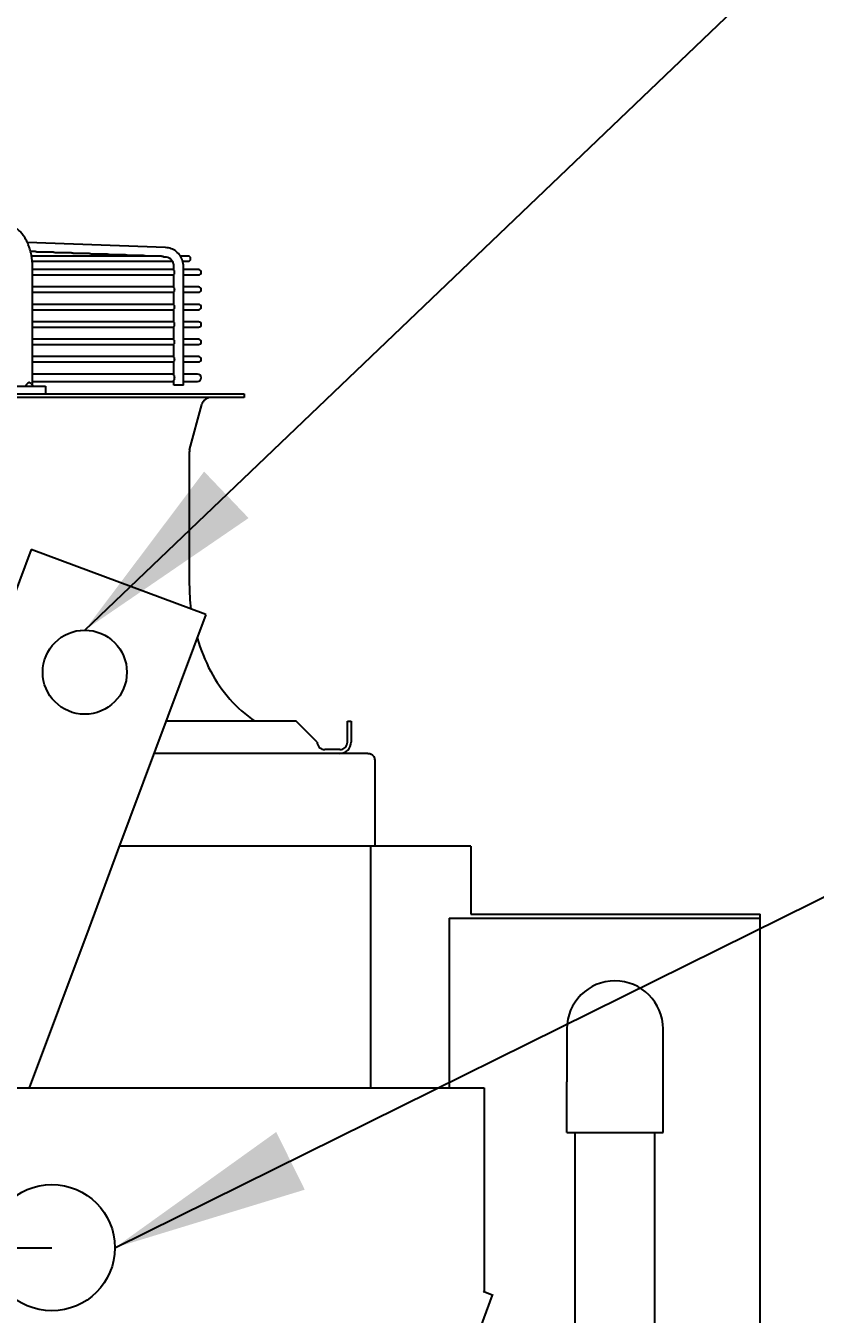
# Model space of a CAD drawing. Header units: millimetres. Extents: x 16200 to 32328, y 18593 to 29476.
# Drawn here: x 16336.46 to 16352.88, y 18964.99 to 18991.79 of the extents above; entities that cross this region are included whole.
import ezdxf

# ---------------------------------------------------------------- set-up
doc = ezdxf.new("R2010")
doc.units = ezdxf.units.MM
doc.header["$LTSCALE"] = 5
doc.linetypes.add('CENTER', pattern=[50.8, 31.75, -6.35, 6.35, -6.35])
for name, color, linetype in [('COILCONN-STD-CONTROL-COPPER', 1, 'Continuous'), ('CONDENSER-STD-CONTROL', 1, 'Continuous'), ('RECIRCULATION-CONTROL', 3, 'Continuous'), ('UNIT', 6, 'Continuous'), ('WS-NO-CONTROL', 3, 'Continuous')]:
    doc.layers.add(name, color=color, linetype=linetype)
doc.styles.add('SUBMITTAL', font='romans.shx', dxfattribs={"width": 0.75})
doc.dimstyles.new('SUBMITTAL', dxfattribs={"dimtxt": 0.09375, "dimasz": 0.09375, "dimexe": 0.03125, "dimexo": 0.0625, "dimgap": 0.0625, "dimtad": 0, "dimdec": 4, "dimzin": 4, "dimdsep": 46, "dimlunit": 4, "dimtxsty": 'SUBMITTAL', "dimcen": 0.09375, "dimclre": 6, "dimadec": 0, "dimazin": 0, "dimtfac": 1, "dimtdec": 0, "dimtofl": 0, "dimtmove": 0, "dimatfit": 3, "dimfxl": 0, "dimfrac": 2, "dimtolj": 1, "dimtzin": 4, "dimarcsym": 0})

# ---------------------------------------------------------------- blocks, each defined once
blk = doc.blocks.new('*D15')
at = {"layer": 'CONDENSER-STD-CONTROL', "color": 6, "lineweight": -2}
for p, q in [((16337, 18963.562), (16337, 18869.843)), ((16351.733, 18896.122), (16351.733, 18869.843))]:
    blk.add_line(p, q, dxfattribs=at)
at = {"layer": 'CONDENSER-STD-CONTROL', "color": 3, "lineweight": -2}
for p, q in [((16341.93, 18872.66), (16346.804, 18872.66)), ((16351.733, 18872.66), (16356.663, 18872.66))]:
    blk.add_line(p, q, dxfattribs=at)
at = {"layer": 'CONDENSER-STD-CONTROL', "color": 3}
for points in [[(16341.93, 18873.481), (16341.93, 18871.838), (16337, 18872.66)], [(16346.804, 18873.481), (16346.804, 18871.838), (16351.733, 18872.66)]]:
    blk.add_solid(points, dxfattribs=at)
at = {"layer": 'CONDENSER-STD-CONTROL', "color": 3, "insert": (16373.387, 18872.66), "char_height": 4.9294, "attachment_point": 5, "style": 'SUBMITTAL'}
blk.add_mtext('\\A1;1\'-2 3/4"', dxfattribs=at)

msp = doc.modelspace()

# ---------------------------------------------------------------- linework, layer by layer
at = {"layer": 'CONDENSER-STD-CONTROL', "linetype": 'CENTER', "ltscale": 0.027}
msp.add_line((16272.6792, 18966.3784), (16337.0002, 18966.3784), dxfattribs=at)
at = {"layer": 'CONDENSER-STD-CONTROL'}
msp.add_circle((16337.0002, 18966.3784), 1.3125, dxfattribs=at)
at = {"layer": 'RECIRCULATION-CONTROL'}
for p, q in [((16347.7103, 18970.9282), (16347.7103, 18969.8282)), ((16349.7103, 18969.8282), (16349.7103, 18970.9282)), ((16347.7103, 18968.7719), (16347.7103, 18969.8282)), ((16349.7103, 18968.7719), (16349.7103, 18969.8282)), ((16347.7103, 18968.7719), (16349.7103, 18968.7719)), ((16347.8803, 18947.1784), (16347.8803, 18968.7719)), ((16349.5403, 18947.1784), (16349.5403, 18968.7719))]:
    msp.add_line(p, q, dxfattribs=at)
msp.add_arc((16348.7103, 18970.9282), 1, 0, 180, dxfattribs=at)
at = {"layer": 'UNIT'}
for p, q in [((16339.3674, 18987.1791), (16336.4922, 18987.283)), ((16336.6623, 18987.0982), (16336.5581, 18987.0982)), ((16337.0365, 18987.0847), (16336.7031, 18987.0847)), ((16337.4107, 18987.0712), (16337.0773, 18987.0712)), ((16337.7849, 18987.0577), (16337.4515, 18987.0577)), ((16338.1591, 18987.0442), (16337.8257, 18987.0442)), ((16338.5333, 18987.0307), (16338.1999, 18987.0307)), ((16338.9075, 18987.0172), (16338.574, 18987.0172)), ((16339.2817, 18987.0037), (16336.5786, 18987.0037)), ((16336.5929, 18986.8935), (16339.5101, 18986.8935)), ((16336.5975, 18984.3163), (16336.5975, 18986.7856)), ((16339.3603, 18986.9824), (16339.3381, 18986.9832)), ((16339.5407, 18986.7058), (16339.5407, 18986.7856)), ((16339.8318, 18987.0037), (16339.6733, 18987.0037)), ((16339.7229, 18986.8935), (16339.8318, 18986.8935)), ((16339.7375, 18984.3163), (16339.7375, 18986.7856)), ((16339.5407, 18986.7218), (16336.5975, 18986.7218)), ((16336.5975, 18986.6115), (16339.5407, 18986.6115)), ((16339.5407, 18986.3436), (16339.5407, 18986.6275)), ((16340.0523, 18986.7218), (16339.7375, 18986.7218)), ((16339.7375, 18986.6115), (16340.0523, 18986.6115)), ((16339.5407, 18986.3596), (16336.5975, 18986.3596)), ((16336.5975, 18986.2493), (16339.5407, 18986.2493)), ((16339.5407, 18985.9814), (16339.5407, 18986.2653)), ((16340.0523, 18986.3596), (16339.7375, 18986.3596)), ((16339.7375, 18986.2493), (16340.0523, 18986.2493)), ((16339.5407, 18985.9974), (16336.5975, 18985.9974)), ((16340.0523, 18985.9974), (16339.7375, 18985.9974)), ((16336.5975, 18985.8871), (16339.5407, 18985.8871)), ((16339.5407, 18985.6192), (16339.5407, 18985.9031)), ((16339.7375, 18985.8871), (16340.0523, 18985.8871)), ((16339.5407, 18985.6352), (16336.5975, 18985.6352)), ((16336.5975, 18985.5249), (16339.5407, 18985.5249)), ((16339.5407, 18985.257), (16339.5407, 18985.5409)), ((16340.0523, 18985.6352), (16339.7375, 18985.6352)), ((16339.7375, 18985.5249), (16340.0523, 18985.5249)), ((16339.5407, 18985.2729), (16336.5975, 18985.2729)), ((16336.5975, 18985.1627), (16339.5407, 18985.1627)), ((16339.5407, 18984.8948), (16339.5407, 18985.1787)), ((16340.0523, 18985.2729), (16339.7375, 18985.2729)), ((16339.7375, 18985.1627), (16340.0523, 18985.1627)), ((16339.5407, 18984.9107), (16336.5975, 18984.9107)), ((16340.0523, 18984.9107), (16339.7375, 18984.9107)), ((16336.5975, 18984.8005), (16339.5407, 18984.8005)), ((16339.5407, 18984.5191), (16339.5407, 18984.8165)), ((16339.7375, 18984.8005), (16340.0523, 18984.8005)), ((16339.5407, 18984.5485), (16336.5975, 18984.5485)), ((16336.5975, 18984.395), (16339.5407, 18984.395)), ((16339.5407, 18984.3163), (16339.5407, 18984.4245)), ((16340.0307, 18984.5485), (16339.7375, 18984.5485)), ((16339.7375, 18984.395), (16340.0307, 18984.395)), ((16307.261, 18984.1391), (16341.0011, 18984.1391)), ((16334.6402, 18984.2966), (16336.8673, 18984.2966)), ((16336.8673, 18984.2966), (16336.8673, 18984.1391)), ((16339.7375, 18984.3163), (16339.5407, 18984.3163)), ((16341.0011, 18984.1391), (16341.0011, 18984.0604)), ((16341.0011, 18984.0604), (16307.261, 18984.0604)), ((16339.866, 18982.9726), (16340.1171, 18983.9142)), ((16339.8594, 18982.9219), (16339.8594, 18980.1809)), ((16336.569, 18980.8988), (16334.2315, 18974.6302)), ((16340.1998, 18979.5449), (16336.569, 18980.8988)), ((16340.1998, 18979.5449), (16338.3671, 18974.6302)), ((16342.0838, 18977.3281), (16339.3732, 18977.3281)), ((16342.5169, 18976.895), (16342.0838, 18977.3281)), ((16343.1468, 18976.895), (16343.1468, 18977.3281)), ((16343.1468, 18977.3281), (16343.2255, 18977.3281)), ((16343.2255, 18977.3281), (16343.2255, 18976.895)), ((16343.5749, 18976.6588), (16339.1236, 18976.6588)), ((16342.9893, 18976.7375), (16342.6744, 18976.7375)), ((16343.7147, 18976.519), (16343.7147, 18974.7296)), ((16345.7148, 18974.7296), (16338.4042, 18974.7296)), ((16343.6366, 18969.7006), (16343.6366, 18974.7296)), ((16345.7148, 18974.7296), (16345.7148, 18973.3122)), ((16338.3671, 18974.6302), (16337.7664, 18973.0192)), ((16345.2644, 18973.2291), (16345.2644, 18969.7007)), ((16345.2644, 18973.2291), (16351.7332, 18973.2291)), ((16345.7148, 18973.3122), (16351.7332, 18973.3122)), ((16351.7332, 18898.9392), (16351.7332, 18973.3122)), ((16337.7664, 18973.0192), (16336.5289, 18969.7005)), ((16335.8023, 18969.7005), (16345.9923, 18969.7007)), ((16345.9923, 18969.7007), (16345.9924, 18965.491)), ((16321.7056, 18899.7822), (16346.1674, 18965.3875)), ((16345.9924, 18965.491), (16345.9799, 18965.4574)), ((16345.9799, 18965.4574), (16345.9809, 18965.457)), ((16346.1799, 18965.3828), (16345.9809, 18965.457))]:
    msp.add_line(p, q, dxfattribs=at)
msp.add_circle((16337.6856, 18978.3479), 0.875, dxfattribs=at)
for centre, radius, start, end in [((16339.8318, 18986.9486), 0.0551, 270, 90), ((16340.0523, 18986.6666), 0.0551, 270, 90), ((16340.0523, 18986.3044), 0.0551, 270, 90), ((16340.0523, 18985.9422), 0.0551, 270, 90), ((16340.0523, 18985.58), 0.0551, 270, 90), ((16340.0523, 18985.2178), 0.0551, 270, 90), ((16340.0523, 18984.8556), 0.0551, 270, 90), ((16340.0307, 18984.4718), 0.0768, 270, 90), ((16340.3073, 18983.8635), 0.1969, 90, 165.06858), ((16340.0562, 18982.9219), 0.1969, 165.06858, 180), ((16343.7964, 18980.1809), 3.937, 180, 187.61931), ((16343.7964, 18980.1809), 3.937, 196.4656, 207.50184), ((16342.8186, 18979.6719), 2.8346, 207.50184, 235.77552), ((16342.6744, 18976.895), 0.1575, 180, 270), ((16342.9893, 18976.895), 0.1575, 270, 0), ((16342.9893, 18976.895), 0.2362, 270, 0)]:
    msp.add_arc(centre, radius, start, end, dxfattribs=at)
for points, knots in [([(16336.5975, 18986.7856), (16336.5975, 18986.8212), (16336.5959, 18986.8571), (16336.593, 18986.8925), (16336.59, 18986.9279), (16336.5856, 18986.9629), (16336.5797, 18986.9976), (16336.5738, 18987.0322), (16336.5664, 18987.0666), (16336.5576, 18987.1001), (16336.5489, 18987.1335), (16336.5388, 18987.166), (16336.5273, 18987.1978), (16336.5158, 18987.2295), (16336.5029, 18987.2605), (16336.4888, 18987.2901), (16336.4748, 18987.3198), (16336.4596, 18987.348), (16336.4432, 18987.3751), (16336.4267, 18987.4022), (16336.4091, 18987.428), (16336.3905, 18987.4522), (16336.372, 18987.4763), (16336.3525, 18987.4988), (16336.3321, 18987.5196), (16336.3116, 18987.5405), (16336.2902, 18987.5598), (16336.2681, 18987.5771), (16336.2461, 18987.5944), (16336.2235, 18987.6098), (16336.2001, 18987.6234), (16336.1768, 18987.6369), (16336.1527, 18987.6485), (16336.1284, 18987.6581), (16336.1042, 18987.6676), (16336.0796, 18987.6751), (16336.0547, 18987.6805), (16336.0298, 18987.686), (16336.0044, 18987.6894), (16335.9793, 18987.6906)], [0, 0, 0, 0, 0.076921, 0.076921, 0.076921, 0.1538421, 0.1538421, 0.1538421, 0.2307631, 0.2307631, 0.2307631, 0.3076842, 0.3076842, 0.3076842, 0.3846052, 0.3846052, 0.3846052, 0.4615263, 0.4615263, 0.4615263, 0.5384473, 0.5384473, 0.5384473, 0.6153684, 0.6153684, 0.6153684, 0.6922894, 0.6922894, 0.6922894, 0.7692105, 0.7692105, 0.7692105, 0.8461315, 0.8461315, 0.8461315, 0.9230526, 0.9230526, 0.9230526, 1, 1, 1, 1]), ([(16336.6623, 18987.0982), (16336.6625, 18987.0982), (16336.6626, 18987.0982), (16336.6627, 18987.0982), (16336.6637, 18987.0982), (16336.6647, 18987.0981), (16336.6656, 18987.0981), (16336.6666, 18987.098), (16336.6676, 18987.0979), (16336.6686, 18987.0978), (16336.6696, 18987.0977), (16336.6706, 18987.0975), (16336.6716, 18987.0974), (16336.6726, 18987.0972), (16336.6736, 18987.097), (16336.6746, 18987.0968), (16336.6756, 18987.0966), (16336.6766, 18987.0963), (16336.6776, 18987.096), (16336.6786, 18987.0958), (16336.6796, 18987.0955), (16336.6806, 18987.0952), (16336.6816, 18987.0948), (16336.6826, 18987.0945), (16336.6836, 18987.0941), (16336.6846, 18987.0938), (16336.6856, 18987.0934), (16336.6866, 18987.093), (16336.6876, 18987.0926), (16336.6886, 18987.0922), (16336.6896, 18987.0917), (16336.6906, 18987.0913), (16336.6915, 18987.0908), (16336.6925, 18987.0904), (16336.6935, 18987.0899), (16336.6945, 18987.0894), (16336.6954, 18987.0889), (16336.6964, 18987.0884), (16336.6973, 18987.0879), (16336.6983, 18987.0874), (16336.6992, 18987.0869), (16336.7001, 18987.0864), (16336.701, 18987.0859), (16336.7017, 18987.0855), (16336.7024, 18987.0851), (16336.7031, 18987.0847)], [0.48439597, 0.48439597, 0.48439597, 0.48439597, 0.48780488, 0.48780488, 0.48780488, 0.51219512, 0.51219512, 0.51219512, 0.53658537, 0.53658537, 0.53658537, 0.56097561, 0.56097561, 0.56097561, 0.58536585, 0.58536585, 0.58536585, 0.6097561, 0.6097561, 0.6097561, 0.63414634, 0.63414634, 0.63414634, 0.65853659, 0.65853659, 0.65853659, 0.68292683, 0.68292683, 0.68292683, 0.70731707, 0.70731707, 0.70731707, 0.73170732, 0.73170732, 0.73170732, 0.75609756, 0.75609756, 0.75609756, 0.7804878, 0.7804878, 0.7804878, 0.80487805, 0.80487805, 0.80487805, 0.82380204, 0.82380204, 0.82380204, 0.82380204]), ([(16337.0365, 18987.0847), (16337.0367, 18987.0847), (16337.0368, 18987.0847), (16337.0369, 18987.0847), (16337.0379, 18987.0847), (16337.0389, 18987.0846), (16337.0398, 18987.0846), (16337.0408, 18987.0845), (16337.0418, 18987.0844), (16337.0428, 18987.0843), (16337.0438, 18987.0842), (16337.0448, 18987.084), (16337.0458, 18987.0839), (16337.0468, 18987.0837), (16337.0478, 18987.0835), (16337.0488, 18987.0833), (16337.0498, 18987.0831), (16337.0508, 18987.0828), (16337.0518, 18987.0825), (16337.0528, 18987.0823), (16337.0538, 18987.082), (16337.0548, 18987.0817), (16337.0558, 18987.0813), (16337.0568, 18987.081), (16337.0578, 18987.0806), (16337.0588, 18987.0803), (16337.0598, 18987.0799), (16337.0608, 18987.0795), (16337.0618, 18987.0791), (16337.0628, 18987.0787), (16337.0638, 18987.0782), (16337.0648, 18987.0778), (16337.0658, 18987.0773), (16337.0667, 18987.0768), (16337.0677, 18987.0764), (16337.0687, 18987.0759), (16337.0696, 18987.0754), (16337.0706, 18987.0749), (16337.0715, 18987.0744), (16337.0725, 18987.0739), (16337.0734, 18987.0734), (16337.0743, 18987.0729), (16337.0752, 18987.0724), (16337.0759, 18987.072), (16337.0766, 18987.0716), (16337.0773, 18987.0712)], [0.48440995, 0.48440995, 0.48440995, 0.48440995, 0.48780488, 0.48780488, 0.48780488, 0.51219512, 0.51219512, 0.51219512, 0.53658537, 0.53658537, 0.53658537, 0.56097561, 0.56097561, 0.56097561, 0.58536585, 0.58536585, 0.58536585, 0.6097561, 0.6097561, 0.6097561, 0.63414634, 0.63414634, 0.63414634, 0.65853659, 0.65853659, 0.65853659, 0.68292683, 0.68292683, 0.68292683, 0.70731707, 0.70731707, 0.70731707, 0.73170732, 0.73170732, 0.73170732, 0.75609756, 0.75609756, 0.75609756, 0.7804878, 0.7804878, 0.7804878, 0.80487805, 0.80487805, 0.80487805, 0.82345363, 0.82345363, 0.82345363, 0.82345363]), ([(16337.4107, 18987.0712), (16337.4109, 18987.0712), (16337.411, 18987.0712), (16337.4111, 18987.0712), (16337.4121, 18987.0712), (16337.413, 18987.0711), (16337.414, 18987.0711), (16337.415, 18987.071), (16337.416, 18987.0709), (16337.417, 18987.0708), (16337.418, 18987.0707), (16337.419, 18987.0706), (16337.42, 18987.0704), (16337.421, 18987.0702), (16337.422, 18987.07), (16337.423, 18987.0698), (16337.424, 18987.0696), (16337.425, 18987.0693), (16337.426, 18987.069), (16337.427, 18987.0688), (16337.428, 18987.0685), (16337.429, 18987.0682), (16337.43, 18987.0678), (16337.431, 18987.0675), (16337.432, 18987.0671), (16337.433, 18987.0668), (16337.434, 18987.0664), (16337.435, 18987.066), (16337.436, 18987.0656), (16337.437, 18987.0652), (16337.438, 18987.0647), (16337.439, 18987.0643), (16337.44, 18987.0638), (16337.4409, 18987.0633), (16337.4419, 18987.0629), (16337.4429, 18987.0624), (16337.4438, 18987.0619), (16337.4448, 18987.0614), (16337.4457, 18987.0609), (16337.4467, 18987.0604), (16337.4476, 18987.0599), (16337.4486, 18987.0594), (16337.4495, 18987.0588), (16337.4501, 18987.0585), (16337.4508, 18987.0581), (16337.4515, 18987.0577)], [0.48442393, 0.48442393, 0.48442393, 0.48442393, 0.48780488, 0.48780488, 0.48780488, 0.51219512, 0.51219512, 0.51219512, 0.53658537, 0.53658537, 0.53658537, 0.56097561, 0.56097561, 0.56097561, 0.58536585, 0.58536585, 0.58536585, 0.6097561, 0.6097561, 0.6097561, 0.63414634, 0.63414634, 0.63414634, 0.65853659, 0.65853659, 0.65853659, 0.68292683, 0.68292683, 0.68292683, 0.70731707, 0.70731707, 0.70731707, 0.73170732, 0.73170732, 0.73170732, 0.75609756, 0.75609756, 0.75609756, 0.7804878, 0.7804878, 0.7804878, 0.80487805, 0.80487805, 0.80487805, 0.82310602, 0.82310602, 0.82310602, 0.82310602]), ([(16337.7849, 18987.0577), (16337.785, 18987.0577), (16337.7852, 18987.0577), (16337.7853, 18987.0577), (16337.7863, 18987.0577), (16337.7872, 18987.0576), (16337.7882, 18987.0576), (16337.7892, 18987.0575), (16337.7902, 18987.0574), (16337.7912, 18987.0573), (16337.7922, 18987.0572), (16337.7932, 18987.0571), (16337.7942, 18987.0569), (16337.7952, 18987.0567), (16337.7962, 18987.0565), (16337.7972, 18987.0563), (16337.7982, 18987.0561), (16337.7992, 18987.0558), (16337.8002, 18987.0556), (16337.8012, 18987.0553), (16337.8022, 18987.055), (16337.8032, 18987.0547), (16337.8042, 18987.0543), (16337.8052, 18987.054), (16337.8062, 18987.0536), (16337.8072, 18987.0533), (16337.8082, 18987.0529), (16337.8092, 18987.0525), (16337.8102, 18987.0521), (16337.8112, 18987.0516), (16337.8122, 18987.0512), (16337.8132, 18987.0508), (16337.8142, 18987.0503), (16337.8152, 18987.0498), (16337.8161, 18987.0494), (16337.8171, 18987.0489), (16337.8181, 18987.0484), (16337.819, 18987.0479), (16337.82, 18987.0474), (16337.8209, 18987.0469), (16337.8218, 18987.0464), (16337.8228, 18987.0458), (16337.8237, 18987.0453), (16337.8244, 18987.0449), (16337.825, 18987.0446), (16337.8257, 18987.0442)], [0.48443789, 0.48443789, 0.48443789, 0.48443789, 0.48780488, 0.48780488, 0.48780488, 0.51219512, 0.51219512, 0.51219512, 0.53658537, 0.53658537, 0.53658537, 0.56097561, 0.56097561, 0.56097561, 0.58536585, 0.58536585, 0.58536585, 0.6097561, 0.6097561, 0.6097561, 0.63414634, 0.63414634, 0.63414634, 0.65853659, 0.65853659, 0.65853659, 0.68292683, 0.68292683, 0.68292683, 0.70731707, 0.70731707, 0.70731707, 0.73170732, 0.73170732, 0.73170732, 0.75609756, 0.75609756, 0.75609756, 0.7804878, 0.7804878, 0.7804878, 0.80487805, 0.80487805, 0.80487805, 0.82275922, 0.82275922, 0.82275922, 0.82275922]), ([(16338.1591, 18987.0442), (16338.1592, 18987.0442), (16338.1594, 18987.0442), (16338.1595, 18987.0442), (16338.1605, 18987.0442), (16338.1614, 18987.0442), (16338.1624, 18987.0441), (16338.1634, 18987.044), (16338.1644, 18987.0439), (16338.1654, 18987.0438), (16338.1664, 18987.0437), (16338.1674, 18987.0436), (16338.1684, 18987.0434), (16338.1694, 18987.0432), (16338.1704, 18987.043), (16338.1714, 18987.0428), (16338.1724, 18987.0426), (16338.1734, 18987.0423), (16338.1744, 18987.0421), (16338.1754, 18987.0418), (16338.1764, 18987.0415), (16338.1774, 18987.0412), (16338.1784, 18987.0408), (16338.1794, 18987.0405), (16338.1805, 18987.0401), (16338.1815, 18987.0398), (16338.1825, 18987.0394), (16338.1834, 18987.039), (16338.1844, 18987.0386), (16338.1854, 18987.0381), (16338.1864, 18987.0377), (16338.1874, 18987.0373), (16338.1884, 18987.0368), (16338.1894, 18987.0363), (16338.1903, 18987.0359), (16338.1913, 18987.0354), (16338.1923, 18987.0349), (16338.1932, 18987.0344), (16338.1942, 18987.0339), (16338.1951, 18987.0334), (16338.1961, 18987.0328), (16338.197, 18987.0323), (16338.1979, 18987.0318), (16338.1986, 18987.0314), (16338.1992, 18987.0311), (16338.1999, 18987.0307)], [0.48445184, 0.48445184, 0.48445184, 0.48445184, 0.48780488, 0.48780488, 0.48780488, 0.51219512, 0.51219512, 0.51219512, 0.53658537, 0.53658537, 0.53658537, 0.56097561, 0.56097561, 0.56097561, 0.58536585, 0.58536585, 0.58536585, 0.6097561, 0.6097561, 0.6097561, 0.63414634, 0.63414634, 0.63414634, 0.65853659, 0.65853659, 0.65853659, 0.68292683, 0.68292683, 0.68292683, 0.70731707, 0.70731707, 0.70731707, 0.73170732, 0.73170732, 0.73170732, 0.75609756, 0.75609756, 0.75609756, 0.7804878, 0.7804878, 0.7804878, 0.80487805, 0.80487805, 0.80487805, 0.82241329, 0.82241329, 0.82241329, 0.82241329]), ([(16338.5333, 18987.0307), (16338.5334, 18987.0307), (16338.5336, 18987.0307), (16338.5337, 18987.0307), (16338.5347, 18987.0307), (16338.5356, 18987.0307), (16338.5366, 18987.0306), (16338.5376, 18987.0305), (16338.5386, 18987.0304), (16338.5396, 18987.0303), (16338.5406, 18987.0302), (16338.5416, 18987.0301), (16338.5426, 18987.0299), (16338.5436, 18987.0297), (16338.5446, 18987.0295), (16338.5456, 18987.0293), (16338.5466, 18987.0291), (16338.5476, 18987.0288), (16338.5486, 18987.0286), (16338.5496, 18987.0283), (16338.5506, 18987.028), (16338.5516, 18987.0277), (16338.5526, 18987.0273), (16338.5537, 18987.027), (16338.5547, 18987.0266), (16338.5557, 18987.0263), (16338.5567, 18987.0259), (16338.5577, 18987.0255), (16338.5587, 18987.0251), (16338.5597, 18987.0246), (16338.5606, 18987.0242), (16338.5616, 18987.0237), (16338.5626, 18987.0233), (16338.5636, 18987.0228), (16338.5646, 18987.0223), (16338.5655, 18987.0219), (16338.5665, 18987.0214), (16338.5674, 18987.0209), (16338.5684, 18987.0204), (16338.5693, 18987.0198), (16338.5703, 18987.0193), (16338.5712, 18987.0188), (16338.5721, 18987.0183), (16338.5728, 18987.0179), (16338.5734, 18987.0176), (16338.574, 18987.0172)], [0.48446578, 0.48446578, 0.48446578, 0.48446578, 0.48780488, 0.48780488, 0.48780488, 0.51219512, 0.51219512, 0.51219512, 0.53658537, 0.53658537, 0.53658537, 0.56097561, 0.56097561, 0.56097561, 0.58536585, 0.58536585, 0.58536585, 0.6097561, 0.6097561, 0.6097561, 0.63414634, 0.63414634, 0.63414634, 0.65853659, 0.65853659, 0.65853659, 0.68292683, 0.68292683, 0.68292683, 0.70731707, 0.70731707, 0.70731707, 0.73170732, 0.73170732, 0.73170732, 0.75609756, 0.75609756, 0.75609756, 0.7804878, 0.7804878, 0.7804878, 0.80487805, 0.80487805, 0.80487805, 0.82206823, 0.82206823, 0.82206823, 0.82206823]), ([(16338.9075, 18987.0172), (16338.9076, 18987.0172), (16338.9078, 18987.0172), (16338.9079, 18987.0172), (16338.9088, 18987.0172), (16338.9098, 18987.0172), (16338.9108, 18987.0171), (16338.9118, 18987.017), (16338.9128, 18987.0169), (16338.9138, 18987.0168), (16338.9148, 18987.0167), (16338.9158, 18987.0166), (16338.9168, 18987.0164), (16338.9178, 18987.0162), (16338.9188, 18987.016), (16338.9198, 18987.0158), (16338.9208, 18987.0156), (16338.9218, 18987.0153), (16338.9228, 18987.0151), (16338.9238, 18987.0148), (16338.9248, 18987.0145), (16338.9258, 18987.0142), (16338.9269, 18987.0138), (16338.9279, 18987.0135), (16338.9289, 18987.0131), (16338.9299, 18987.0128), (16338.9309, 18987.0124), (16338.9319, 18987.012), (16338.9329, 18987.0116), (16338.9339, 18987.0111), (16338.9348, 18987.0107), (16338.9358, 18987.0102), (16338.9368, 18987.0098), (16338.9378, 18987.0093), (16338.9388, 18987.0088), (16338.9397, 18987.0083), (16338.9407, 18987.0078), (16338.9417, 18987.0073), (16338.9426, 18987.0068), (16338.9435, 18987.0063), (16338.9445, 18987.0058), (16338.9454, 18987.0053), (16338.9463, 18987.0048), (16338.947, 18987.0044), (16338.9476, 18987.0041), (16338.9482, 18987.0037)], [0.48447969, 0.48447969, 0.48447969, 0.48447969, 0.48780488, 0.48780488, 0.48780488, 0.51219512, 0.51219512, 0.51219512, 0.53658537, 0.53658537, 0.53658537, 0.56097561, 0.56097561, 0.56097561, 0.58536585, 0.58536585, 0.58536585, 0.6097561, 0.6097561, 0.6097561, 0.63414634, 0.63414634, 0.63414634, 0.65853659, 0.65853659, 0.65853659, 0.68292683, 0.68292683, 0.68292683, 0.70731707, 0.70731707, 0.70731707, 0.73170732, 0.73170732, 0.73170732, 0.75609756, 0.75609756, 0.75609756, 0.7804878, 0.7804878, 0.7804878, 0.80487805, 0.80487805, 0.80487805, 0.82172407, 0.82172407, 0.82172407, 0.82172407]), ([(16339.7375, 18986.7856), (16339.7375, 18986.8256), (16339.7316, 18986.8656), (16339.7082, 18986.9419), (16339.6907, 18986.9783), (16339.6458, 18987.0442), (16339.6184, 18987.0737), (16339.5559, 18987.1228), (16339.5208, 18987.1424), (16339.4464, 18987.1699), (16339.407, 18987.1777), (16339.3674, 18987.1791)], [1.5707963, 1.5707963, 1.5707963, 1.5707963, 1.8779743, 1.8779743, 2.1851522, 2.1851522, 2.4923302, 2.4923302, 2.7995081, 2.7995081, 3.1066861, 3.1066861, 3.1066861, 3.1066861]), ([(16339.2817, 18987.0037), (16339.2818, 18987.0037), (16339.2819, 18987.0037), (16339.2821, 18987.0037), (16339.283, 18987.0037), (16339.284, 18987.0037), (16339.285, 18987.0036), (16339.286, 18987.0035), (16339.287, 18987.0034), (16339.288, 18987.0033), (16339.289, 18987.0032), (16339.29, 18987.0031), (16339.291, 18987.0029), (16339.292, 18987.0027), (16339.293, 18987.0025), (16339.294, 18987.0023), (16339.295, 18987.0021), (16339.296, 18987.0018), (16339.297, 18987.0016), (16339.298, 18987.0013), (16339.299, 18987.001), (16339.3, 18987.0007), (16339.3011, 18987.0003), (16339.3021, 18987), (16339.3031, 18986.9996), (16339.3041, 18986.9993), (16339.3051, 18986.9989), (16339.3061, 18986.9985), (16339.3071, 18986.9981), (16339.3081, 18986.9976), (16339.3091, 18986.9972), (16339.31, 18986.9967), (16339.311, 18986.9963), (16339.312, 18986.9958), (16339.313, 18986.9953), (16339.314, 18986.9948), (16339.3149, 18986.9943), (16339.3159, 18986.9938), (16339.3168, 18986.9933), (16339.3178, 18986.9928), (16339.3187, 18986.9923), (16339.3196, 18986.9918), (16339.3206, 18986.9913), (16339.3215, 18986.9907), (16339.3224, 18986.9902), (16339.3233, 18986.9897), (16339.3242, 18986.9892), (16339.325, 18986.9887), (16339.3259, 18986.9882), (16339.3267, 18986.9877), (16339.3276, 18986.9873), (16339.3284, 18986.9868), (16339.3292, 18986.9864), (16339.33, 18986.986), (16339.3307, 18986.9856), (16339.3315, 18986.9852), (16339.3322, 18986.9849), (16339.3329, 18986.9846), (16339.3336, 18986.9843), (16339.3343, 18986.984), (16339.3349, 18986.9838), (16339.3356, 18986.9836), (16339.3362, 18986.9834), (16339.3367, 18986.9833), (16339.337, 18986.9833), (16339.3373, 18986.9832), (16339.3376, 18986.9832), (16339.3377, 18986.9832), (16339.3379, 18986.9832), (16339.3381, 18986.9832)], [0.48449418, 0.48449418, 0.48449418, 0.48449418, 0.48780488, 0.48780488, 0.48780488, 0.51219512, 0.51219512, 0.51219512, 0.53658537, 0.53658537, 0.53658537, 0.56097561, 0.56097561, 0.56097561, 0.58536585, 0.58536585, 0.58536585, 0.6097561, 0.6097561, 0.6097561, 0.63414634, 0.63414634, 0.63414634, 0.65853659, 0.65853659, 0.65853659, 0.68292683, 0.68292683, 0.68292683, 0.70731707, 0.70731707, 0.70731707, 0.73170732, 0.73170732, 0.73170732, 0.75609756, 0.75609756, 0.75609756, 0.7804878, 0.7804878, 0.7804878, 0.80487805, 0.80487805, 0.80487805, 0.82926829, 0.82926829, 0.82926829, 0.85365854, 0.85365854, 0.85365854, 0.87804878, 0.87804878, 0.87804878, 0.90243902, 0.90243902, 0.90243902, 0.92682927, 0.92682927, 0.92682927, 0.95121951, 0.95121951, 0.95121951, 0.97560976, 0.97560976, 0.97560976, 0.98780488, 0.98780488, 0.98780488, 0.99598671, 0.99598671, 0.99598671, 0.99598671]), ([(16339.5407, 18986.7856), (16339.5407, 18986.8061), (16339.5376, 18986.8266), (16339.5257, 18986.8655), (16339.5168, 18986.8839), (16339.4944, 18986.9169), (16339.4808, 18986.9314), (16339.4502, 18986.9554), (16339.4333, 18986.9649), (16339.3977, 18986.978), (16339.379, 18986.9817), (16339.3603, 18986.9824)], [1.5707963, 1.5707963, 1.5707963, 1.5707963, 1.8779743, 1.8779743, 2.1851522, 2.1851522, 2.4923302, 2.4923302, 2.7995081, 2.7995081, 3.1066861, 3.1066861, 3.1066861, 3.1066861]), ([(16339.5407, 18986.7058), (16339.5407, 18986.7057), (16339.5407, 18986.7053), (16339.5408, 18986.7043), (16339.5411, 18986.7027), (16339.5416, 18986.7009), (16339.5422, 18986.6989), (16339.5428, 18986.6968), (16339.5435, 18986.6945), (16339.5441, 18986.6921), (16339.5448, 18986.6895), (16339.5454, 18986.6869), (16339.546, 18986.6842), (16339.5465, 18986.6814), (16339.5469, 18986.6785), (16339.5473, 18986.6756), (16339.5475, 18986.6726), (16339.5477, 18986.6697), (16339.5477, 18986.6677), (16339.5477, 18986.6666)], [0.23243635, 0.23243635, 0.23243635, 0.23243635, 0.23809524, 0.28571429, 0.33333333, 0.38095238, 0.42857143, 0.47619048, 0.52380952, 0.57142857, 0.61904762, 0.66666667, 0.71428571, 0.76190476, 0.80952381, 0.85714286, 0.9047619, 0.95238095, 1, 1, 1, 1]), ([(16339.5477, 18986.6666), (16339.5477, 18986.6656), (16339.5477, 18986.6636), (16339.5475, 18986.6607), (16339.5473, 18986.6577), (16339.5469, 18986.6548), (16339.5465, 18986.6519), (16339.546, 18986.6491), (16339.5454, 18986.6464), (16339.5448, 18986.6438), (16339.5441, 18986.6412), (16339.5435, 18986.6388), (16339.5428, 18986.6365), (16339.5422, 18986.6344), (16339.5416, 18986.6324), (16339.5411, 18986.6306), (16339.5408, 18986.629), (16339.5407, 18986.628), (16339.5407, 18986.6276), (16339.5407, 18986.6275)], [0, 0, 0, 0, 0.04761905, 0.0952381, 0.14285714, 0.19047619, 0.23809524, 0.28571429, 0.33333333, 0.38095238, 0.42857143, 0.47619048, 0.52380952, 0.57142857, 0.61904762, 0.66666667, 0.71428571, 0.76190476, 0.76755485, 0.76755485, 0.76755485, 0.76755485]), ([(16339.5407, 18986.3436), (16339.5407, 18986.3435), (16339.5407, 18986.3431), (16339.5408, 18986.3421), (16339.5411, 18986.3405), (16339.5416, 18986.3387), (16339.5422, 18986.3367), (16339.5428, 18986.3346), (16339.5435, 18986.3323), (16339.5441, 18986.3299), (16339.5448, 18986.3273), (16339.5454, 18986.3247), (16339.546, 18986.322), (16339.5465, 18986.3192), (16339.5469, 18986.3163), (16339.5473, 18986.3134), (16339.5475, 18986.3104), (16339.5477, 18986.3074), (16339.5477, 18986.3054), (16339.5477, 18986.3044)], [0.23243635, 0.23243635, 0.23243635, 0.23243635, 0.23809524, 0.28571429, 0.33333333, 0.38095238, 0.42857143, 0.47619048, 0.52380952, 0.57142857, 0.61904762, 0.66666667, 0.71428571, 0.76190476, 0.80952381, 0.85714286, 0.9047619, 0.95238095, 1, 1, 1, 1]), ([(16339.5477, 18986.3044), (16339.5477, 18986.3034), (16339.5477, 18986.3014), (16339.5475, 18986.2985), (16339.5473, 18986.2955), (16339.5469, 18986.2926), (16339.5465, 18986.2897), (16339.546, 18986.2869), (16339.5454, 18986.2842), (16339.5448, 18986.2816), (16339.5441, 18986.279), (16339.5435, 18986.2766), (16339.5428, 18986.2743), (16339.5422, 18986.2722), (16339.5416, 18986.2702), (16339.5411, 18986.2684), (16339.5408, 18986.2668), (16339.5407, 18986.2658), (16339.5407, 18986.2654), (16339.5407, 18986.2653)], [0, 0, 0, 0, 0.04761905, 0.0952381, 0.14285714, 0.19047619, 0.23809524, 0.28571429, 0.33333333, 0.38095238, 0.42857143, 0.47619048, 0.52380952, 0.57142857, 0.61904762, 0.66666667, 0.71428571, 0.76190476, 0.76755485, 0.76755485, 0.76755485, 0.76755485]), ([(16339.5407, 18985.9814), (16339.5407, 18985.9813), (16339.5407, 18985.9809), (16339.5408, 18985.9799), (16339.5411, 18985.9783), (16339.5416, 18985.9765), (16339.5422, 18985.9745), (16339.5428, 18985.9724), (16339.5435, 18985.9701), (16339.5441, 18985.9677), (16339.5448, 18985.9651), (16339.5454, 18985.9625), (16339.546, 18985.9598), (16339.5465, 18985.957), (16339.5469, 18985.9541), (16339.5473, 18985.9512), (16339.5475, 18985.9482), (16339.5477, 18985.9452), (16339.5477, 18985.9432), (16339.5477, 18985.9422)], [0.23243635, 0.23243635, 0.23243635, 0.23243635, 0.23809524, 0.28571429, 0.33333333, 0.38095238, 0.42857143, 0.47619048, 0.52380952, 0.57142857, 0.61904762, 0.66666667, 0.71428571, 0.76190476, 0.80952381, 0.85714286, 0.9047619, 0.95238095, 1, 1, 1, 1]), ([(16339.5477, 18985.9422), (16339.5477, 18985.9412), (16339.5477, 18985.9392), (16339.5475, 18985.9362), (16339.5473, 18985.9333), (16339.5469, 18985.9304), (16339.5465, 18985.9275), (16339.546, 18985.9247), (16339.5454, 18985.922), (16339.5448, 18985.9193), (16339.5441, 18985.9168), (16339.5435, 18985.9144), (16339.5428, 18985.9121), (16339.5422, 18985.91), (16339.5416, 18985.908), (16339.5411, 18985.9062), (16339.5408, 18985.9046), (16339.5407, 18985.9036), (16339.5407, 18985.9031), (16339.5407, 18985.9031)], [0, 0, 0, 0, 0.04761905, 0.0952381, 0.14285714, 0.19047619, 0.23809524, 0.28571429, 0.33333333, 0.38095238, 0.42857143, 0.47619048, 0.52380952, 0.57142857, 0.61904762, 0.66666667, 0.71428571, 0.76190476, 0.76755485, 0.76755485, 0.76755485, 0.76755485]), ([(16339.5407, 18985.6192), (16339.5407, 18985.6191), (16339.5407, 18985.6187), (16339.5408, 18985.6177), (16339.5411, 18985.6161), (16339.5416, 18985.6143), (16339.5422, 18985.6123), (16339.5428, 18985.6102), (16339.5435, 18985.6079), (16339.5441, 18985.6055), (16339.5448, 18985.6029), (16339.5454, 18985.6003), (16339.546, 18985.5976), (16339.5465, 18985.5948), (16339.5469, 18985.5919), (16339.5473, 18985.589), (16339.5475, 18985.586), (16339.5477, 18985.583), (16339.5477, 18985.581), (16339.5477, 18985.58)], [0.23243635, 0.23243635, 0.23243635, 0.23243635, 0.23809524, 0.28571429, 0.33333333, 0.38095238, 0.42857143, 0.47619048, 0.52380952, 0.57142857, 0.61904762, 0.66666667, 0.71428571, 0.76190476, 0.80952381, 0.85714286, 0.9047619, 0.95238095, 1, 1, 1, 1]), ([(16339.5477, 18985.58), (16339.5477, 18985.579), (16339.5477, 18985.577), (16339.5475, 18985.574), (16339.5473, 18985.5711), (16339.5469, 18985.5682), (16339.5465, 18985.5653), (16339.546, 18985.5625), (16339.5454, 18985.5598), (16339.5448, 18985.5571), (16339.5441, 18985.5546), (16339.5435, 18985.5522), (16339.5428, 18985.5499), (16339.5422, 18985.5478), (16339.5416, 18985.5458), (16339.5411, 18985.544), (16339.5408, 18985.5424), (16339.5407, 18985.5414), (16339.5407, 18985.5409), (16339.5407, 18985.5409)], [0, 0, 0, 0, 0.04761905, 0.0952381, 0.14285714, 0.19047619, 0.23809524, 0.28571429, 0.33333333, 0.38095238, 0.42857143, 0.47619048, 0.52380952, 0.57142857, 0.61904762, 0.66666667, 0.71428571, 0.76190476, 0.76755485, 0.76755485, 0.76755485, 0.76755485]), ([(16339.5407, 18985.257), (16339.5407, 18985.2569), (16339.5407, 18985.2565), (16339.5408, 18985.2555), (16339.5411, 18985.2539), (16339.5416, 18985.2521), (16339.5422, 18985.2501), (16339.5428, 18985.2479), (16339.5435, 18985.2457), (16339.5441, 18985.2433), (16339.5448, 18985.2407), (16339.5454, 18985.2381), (16339.546, 18985.2354), (16339.5465, 18985.2326), (16339.5469, 18985.2297), (16339.5473, 18985.2268), (16339.5475, 18985.2238), (16339.5477, 18985.2208), (16339.5477, 18985.2188), (16339.5477, 18985.2178)], [0.23243635, 0.23243635, 0.23243635, 0.23243635, 0.23809524, 0.28571429, 0.33333333, 0.38095238, 0.42857143, 0.47619048, 0.52380952, 0.57142857, 0.61904762, 0.66666667, 0.71428571, 0.76190476, 0.80952381, 0.85714286, 0.9047619, 0.95238095, 1, 1, 1, 1]), ([(16339.5477, 18985.2178), (16339.5477, 18985.2168), (16339.5477, 18985.2148), (16339.5475, 18985.2118), (16339.5473, 18985.2089), (16339.5469, 18985.206), (16339.5465, 18985.2031), (16339.546, 18985.2003), (16339.5454, 18985.1976), (16339.5448, 18985.1949), (16339.5441, 18985.1924), (16339.5435, 18985.19), (16339.5428, 18985.1877), (16339.5422, 18985.1856), (16339.5416, 18985.1836), (16339.5411, 18985.1818), (16339.5408, 18985.1802), (16339.5407, 18985.1792), (16339.5407, 18985.1787), (16339.5407, 18985.1787)], [0, 0, 0, 0, 0.04761905, 0.0952381, 0.14285714, 0.19047619, 0.23809524, 0.28571429, 0.33333333, 0.38095238, 0.42857143, 0.47619048, 0.52380952, 0.57142857, 0.61904762, 0.66666667, 0.71428571, 0.76190476, 0.76755485, 0.76755485, 0.76755485, 0.76755485]), ([(16339.5407, 18984.8948), (16339.5407, 18984.8947), (16339.5407, 18984.8942), (16339.5408, 18984.8933), (16339.5411, 18984.8917), (16339.5416, 18984.8899), (16339.5422, 18984.8879), (16339.5428, 18984.8857), (16339.5435, 18984.8835), (16339.5441, 18984.881), (16339.5448, 18984.8785), (16339.5454, 18984.8759), (16339.546, 18984.8732), (16339.5465, 18984.8704), (16339.5469, 18984.8675), (16339.5473, 18984.8646), (16339.5475, 18984.8616), (16339.5477, 18984.8586), (16339.5477, 18984.8566), (16339.5477, 18984.8556)], [0.23243635, 0.23243635, 0.23243635, 0.23243635, 0.23809524, 0.28571429, 0.33333333, 0.38095238, 0.42857143, 0.47619048, 0.52380952, 0.57142857, 0.61904762, 0.66666667, 0.71428571, 0.76190476, 0.80952381, 0.85714286, 0.9047619, 0.95238095, 1, 1, 1, 1]), ([(16339.5477, 18984.8556), (16339.5477, 18984.8546), (16339.5477, 18984.8526), (16339.5475, 18984.8496), (16339.5473, 18984.8467), (16339.5469, 18984.8438), (16339.5465, 18984.8409), (16339.546, 18984.8381), (16339.5454, 18984.8354), (16339.5448, 18984.8327), (16339.5441, 18984.8302), (16339.5435, 18984.8278), (16339.5428, 18984.8255), (16339.5422, 18984.8234), (16339.5416, 18984.8214), (16339.5411, 18984.8196), (16339.5408, 18984.818), (16339.5407, 18984.817), (16339.5407, 18984.8165), (16339.5407, 18984.8165)], [0, 0, 0, 0, 0.04761905, 0.0952381, 0.14285714, 0.19047619, 0.23809524, 0.28571429, 0.33333333, 0.38095238, 0.42857143, 0.47619048, 0.52380952, 0.57142857, 0.61904762, 0.66666667, 0.71428571, 0.76190476, 0.76755485, 0.76755485, 0.76755485, 0.76755485]), ([(16336.5696, 18984.3448), (16336.5664, 18984.3482), (16336.5633, 18984.3512), (16336.5544, 18984.3594), (16336.5487, 18984.3638), (16336.5403, 18984.3682), (16336.5374, 18984.3694), (16336.5323, 18984.3706), (16336.5301, 18984.3709), (16336.5256, 18984.3709), (16336.5234, 18984.3706), (16336.5183, 18984.3694), (16336.5154, 18984.3682), (16336.507, 18984.3638), (16336.5013, 18984.3594), (16336.4848, 18984.3443), (16336.4728, 18984.3305), (16336.4583, 18984.3128)], [-0.70512852, -0.70512852, -0.70512852, -0.70512852, -0.64697322, -0.64697322, -0.53019502, -0.53019502, -0.4705504, -0.4705504, -0.42676965, -0.42676965, -0.38298892, -0.38298892, -0.32334436, -0.32334436, -0.20656641, -0.20656641, -0.00000111, -0.00000111, -0.00000111, -0.00000111]), ([(16339.5407, 18984.5191), (16339.5407, 18984.5187), (16339.5407, 18984.5178), (16339.5409, 18984.5162), (16339.5413, 18984.5142), (16339.5418, 18984.5119), (16339.5424, 18984.5095), (16339.543, 18984.5068), (16339.5437, 18984.5039), (16339.5444, 18984.5008), (16339.5451, 18984.4976), (16339.5457, 18984.4942), (16339.5463, 18984.4907), (16339.5468, 18984.4871), (16339.5472, 18984.4833), (16339.5475, 18984.4795), (16339.5477, 18984.4757), (16339.5477, 18984.4731), (16339.5477, 18984.4718)], [0.25278995, 0.25278995, 0.25278995, 0.25278995, 0.28571429, 0.33333333, 0.38095238, 0.42857143, 0.47619048, 0.52380952, 0.57142857, 0.61904762, 0.66666667, 0.71428571, 0.76190476, 0.80952381, 0.85714286, 0.9047619, 0.95238095, 1, 1, 1, 1]), ([(16339.5477, 18984.4718), (16339.5477, 18984.4705), (16339.5477, 18984.4679), (16339.5475, 18984.464), (16339.5472, 18984.4602), (16339.5468, 18984.4565), (16339.5463, 18984.4528), (16339.5457, 18984.4493), (16339.5451, 18984.4459), (16339.5444, 18984.4427), (16339.5437, 18984.4396), (16339.543, 18984.4368), (16339.5424, 18984.4341), (16339.5418, 18984.4316), (16339.5413, 18984.4293), (16339.5409, 18984.4273), (16339.5407, 18984.4257), (16339.5407, 18984.4248), (16339.5407, 18984.4245)], [0, 0, 0, 0, 0.04761905, 0.0952381, 0.14285714, 0.19047619, 0.23809524, 0.28571429, 0.33333333, 0.38095238, 0.42857143, 0.47619048, 0.52380952, 0.57142857, 0.61904762, 0.66666667, 0.71428571, 0.74720158, 0.74720158, 0.74720158, 0.74720158]), ([(16343.5749, 18976.6588), (16343.6225, 18976.6588), (16343.6692, 18976.6326), (16343.694, 18976.5921), (16343.7075, 18976.5703), (16343.7147, 18976.5447), (16343.7147, 18976.519)], [0, 0, 0, 0, 1.020103, 1.020103, 1.020103, 1.5707963, 1.5707963, 1.5707963, 1.5707963])]:
    msp.add_open_spline(points, degree=3, knots=knots, dxfattribs=at)
msp.add_open_spline([(16336.5696, 18984.3448), (16336.5852, 18984.3285), (16336.6012, 18984.3124), (16336.6173, 18984.2966)], degree=3, dxfattribs=at)

# ---------------------------------------------------------------- dimensions: what is measured, and where the dimension line sits
at = {"layer": 'CONDENSER-STD-CONTROL', "color": 3}
dim = msp.add_linear_dim(base=(16351.7332, 18872.6597), p1=(16337.0002, 18966.3784), p2=(16351.7332, 18898.9392), angle=180, dimstyle='SUBMITTAL', override={"dimscale": 70.42, "dimtxt": 0.07, "dimasz": 0.07, "dimexe": 0.04, "dimexo": 0.04, "dimgap": 0.03125, "dimdec": 3, "dimzin": 3, "dimclrd": 3, "dimclrt": 3, "dimtdec": 3, "dimtix": 1}, dxfattribs=at)
dim.commit()
dim.dimension.update_dxf_attribs({"geometry": '*D15', "text_midpoint": (16373.3873, 18872.6597), "dimtype": 160})

# ---------------------------------------------------------------- leaders
at = {"layer": 'COILCONN-STD-CONTROL-COPPER', "annotation_type": 0, "has_hookline": 1, "hookline_direction": 0, "text_width": 55.8146}
msp.add_leader([(16338.3127, 18966.3784), (16359.533, 18976.8782), (16363.6056, 18976.8782)], dimstyle='SUBMITTAL', override={"dimscale": 58.18, "dimasz": 0.07, "dimgap": 0.03, "dimcen": 4.055284, "dimarcsym": 1}, dxfattribs=at)
at = {"layer": 'UNIT', "annotation_type": 0, "has_hookline": 1, "hookline_direction": 0, "text_width": 50.8846}
msp.add_leader([(16337.6856, 18979.2229), (16359.533, 19000.1114), (16363.6056, 19000.1114)], dimstyle='SUBMITTAL', override={"dimscale": 58.18, "dimasz": 0.07, "dimgap": 0.03, "dimcen": 4.055284, "dimarcsym": 1}, dxfattribs=at)
at = {"layer": 'WS-NO-CONTROL', "annotation_type": 0, "has_hookline": 1, "hookline_direction": 0, "text_width": 57.0471}
msp.add_leader([(16294.0207, 18973.0438), (16359.533, 19027.5105), (16363.6056, 19027.5105)], dimstyle='SUBMITTAL', override={"dimscale": 58.18, "dimasz": 0.07, "dimgap": 0.03, "dimcen": 4.055284, "dimarcsym": 1}, dxfattribs=at)

doc.saveas('drawing.dxf')
